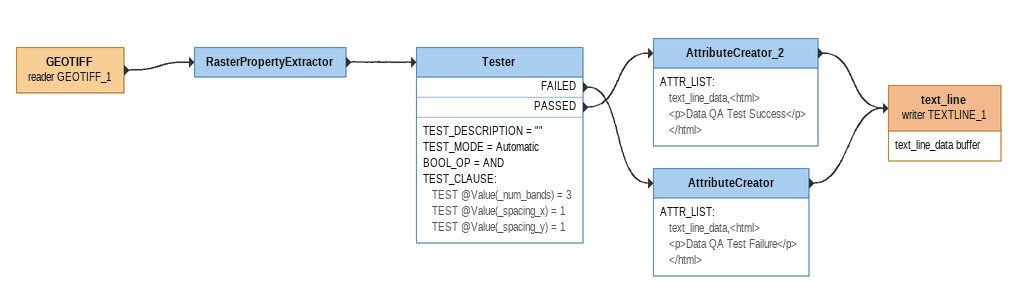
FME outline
GEOTIFF (reader GEOTIFF_1)
    -> RasterPropertyExtractor
RasterPropertyExtractor
    -> Tester
Tester
    TEST_DESCRIPTION = ""
    TEST_MODE = Automatic
    BOOL_OP = AND
    TEST_CLAUSE:
      TEST @Value(_num_bands) = 3
      TEST @Value(_spacing_x) = 1
      TEST @Value(_spacing_y) = 1
    FAILED -> AttributeCreator
    PASSED -> AttributeCreator_2
AttributeCreator_2
    ATTR_LIST:
      text_line_data,<html>
      <p>Data QA Test Success</p>
      </html>
    -> text_line (writer TEXTLINE_1)
AttributeCreator
    ATTR_LIST:
      text_line_data,<html>
      <p>Data QA Test Failure</p>
      </html>
    -> text_line (writer TEXTLINE_1)
text_line (writer TEXTLINE_1)
    attributes: text_line_data buffer
